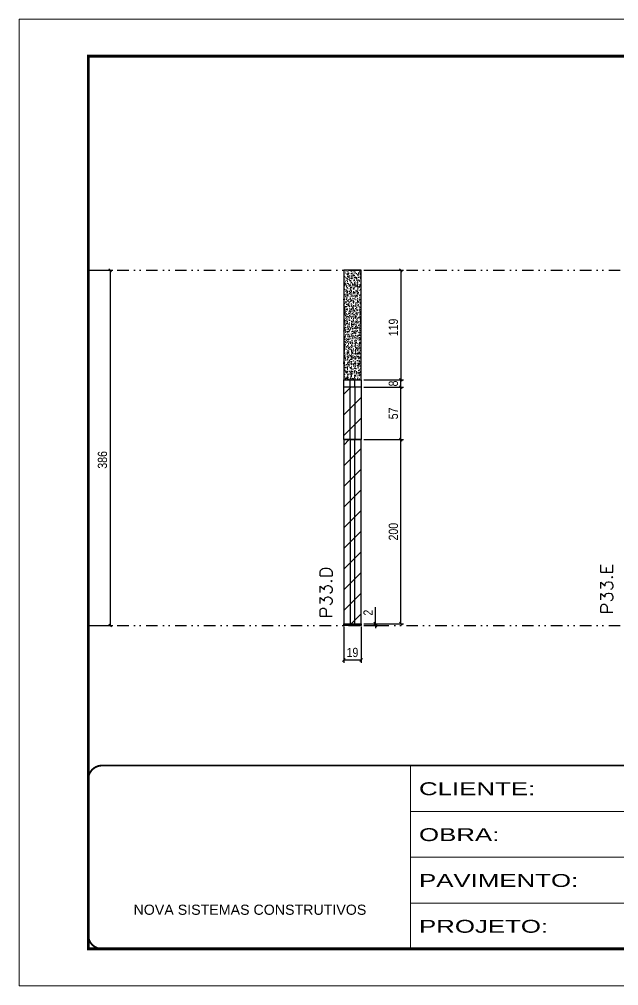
# Model space of a CAD drawing. Extents: x 28748 to 35002, y 14885 to 43501.
# Drawn here: x 28748 to 29400, y 26371 to 27421 of the extents above; entities that cross this region are included whole.
import ezdxf

# ---------------------------------------------------------------- set-up
doc = ezdxf.new("R2010")
doc.units = 0
for name, pattern in [('CONTINUO', [0]), ('DASHED', [0.75, 0.5, -0.25]), ('DIVIDE2', [0.625, 0.25, -0.125, 0, -0.125, 0, -0.125])]:
    doc.linetypes.add(name, pattern=pattern)
for name, color, linetype in [('COTA', 241, 'Continuous'), ('Nível', 160, 'Continuous'), ('Painéis', 200, 'Continuous'), ('SARR_2.2x7', 40, 'Continuous')]:
    doc.layers.add(name, color=color, linetype=linetype)
for name, color, linetype, lineweight in [('Folhas', 255, 'Continuous', 9), ('Hachura', 251, 'Continuous', 9), ('SARRAFO DE PRESSAO', 251, 'DASHED', 9), ('Texto Seção', 7, 'Continuous', 15)]:
    doc.layers.add(name, color=color, linetype=linetype, lineweight=lineweight)
doc.styles.add('ARIAL', font='arial.ttf')
doc.styles.add('COTA TECNICA', font='techl___.ttf', dxfattribs={"height": 10})
doc.styles.add('COTA TECNICA-50', font='techl___.ttf', dxfattribs={"height": 10})
doc.styles.add('REGUA-120', font='ROMANS.shx', dxfattribs={"height": 15})
doc.styles.add('Tecnologia', font='')
doc.styles.get('Tecnologia').set_extended_font_data('Forgotten Futurist')
doc.dimstyles.new('COTA PAINEL-50', dxfattribs={"dimtxt": 10, "dimasz": 3, "dimexe": 3, "dimexo": 3, "dimgap": 3, "dimtad": 1, "dimdec": 1, "dimzin": 12, "dimdsep": 46, "dimtxsty": 'COTA TECNICA-50', "dimblk1": 'OBLIQUE', "dimblk2": 'OBLIQUE', "dimsah": 1, "dimcen": 0.9, "dimclrd": 4, "dimclre": 4, "dimclrt": 240, "dimadec": 1, "dimazin": 3, "dimtfac": 1, "dimtdec": 1, "dimtmove": 0, "dimatfit": 3, "dimfxl": 1, "dimtolj": 1, "dimtzin": 12, "dimarcsym": 0})
doc.dimstyles.new('PAINEL', dxfattribs={"dimtxt": 10, "dimasz": 3, "dimexe": 3, "dimexo": 3, "dimgap": 3, "dimtad": 1, "dimdec": 1, "dimzin": 12, "dimdsep": 46, "dimtxsty": 'COTA TECNICA', "dimblk1": 'OBLIQUE', "dimblk2": 'OBLIQUE', "dimsah": 1, "dimcen": 0.9, "dimclrd": 4, "dimclre": 4, "dimclrt": 240, "dimadec": 1, "dimazin": 3, "dimtfac": 1, "dimtdec": 1, "dimtmove": 0, "dimatfit": 3, "dimfxl": 1, "dimtolj": 1, "dimtzin": 12, "dimarcsym": 0})

# ---------------------------------------------------------------- blocks, each defined once
blk = doc.blocks.new('9999999999')
at = {"color": 30, "linetype": 'CONTINUO'}
for p, q in [((98564.6, 34230.2), (98564.6, 34429.4)), ((98564.6, 34379.6), (99584, 34379.6)), ((98564.6, 34329.8), (99488, 34329.8)), ((98564.6, 34280), (99488, 34280))]:
    blk.add_line(p, q, dxfattribs=at)
at = {"color": 30, "linetype": 'CONTINUO', "const_width": 2}
blk.add_lwpolyline([(99584, 34230.2), (99584, 34414.4, 0.414214), (99569, 34429.4), (98229, 34429.4, 0.414214), (98214, 34414.4), (98214, 34245.2, 0.414214), (98229, 34230.2), (99584, 34230.2)], format="xyb", dxfattribs=at)
at = {"layer": 'Folhas'}
blk.add_lwpolyline([(98139, 34190.2), (99624, 34190.2), (99624, 35240.2), (98139, 35240.2)], close=True, dxfattribs=at)
at = {"layer": 'Folhas', "color": 30, "const_width": 3}
blk.add_lwpolyline([(98214, 34230.2), (99584, 34230.2), (99584, 35200.2), (98214, 35200.2)], close=True, dxfattribs=at)
at = {"color": 7, "linetype": 'Continuous', "ltscale": 5, "style": 'ARIAL'}
blk.add_text('NOVA SISTEMAS CONSTRUTIVOS', height=11.059, dxfattribs=at).set_placement((98263.2, 34267.2))
at = {"layer": 'Folhas', "color": 7, "style": 'Tecnologia', "width": 1.5}
for s, p in [('CLIENTE:', (98573.7, 34397.2)), ('OBRA:', (98573.7, 34347.3)), ('PAVIMENTO:', (98573.7, 34297.5)), ('PROJETO:', (98573.7, 34247.7))]:
    blk.add_text(s, height=14, dxfattribs=at).set_placement(p)
blk = doc.blocks.new('_Oblique')
at = {"color": 0, "linetype": 'ByBlock', "lineweight": -2}
blk.add_line((-0.5, -0.5), (0.5, 0.5), dxfattribs=at)
blk = doc.blocks.new('*D1057')
at = {"layer": 'COTA', "color": 4, "linetype": 'ByBlock', "lineweight": -2, "transparency": 16777216}
for p, q in [((28826.3, 27148), (28850.1, 27148)), ((28847.1, 27148), (28847.1, 26762)), ((28826.3, 26762), (28850.1, 26762))]:
    blk.add_line(p, q, dxfattribs=at)
at = {"layer": 'Defpoints', "color": 0, "linetype": 'ByBlock', "transparency": 16777216}
for p in [(28823.3, 27148), (28823.3, 26762), (28847.1, 26762)]:
    blk.add_point(p, dxfattribs=at)
at = {"layer": 'COTA', "color": 4, "linetype": 'ByBlock', "lineweight": -2, "transparency": 16777216, "xscale": 3, "yscale": 3, "zscale": 3}
for p, rotation in [((28847.1, 27148), 90), ((28847.1, 26762), 270)]:
    blk.add_blockref('_Oblique', p, dxfattribs=dict(at, rotation=rotation))
at = {"layer": 'COTA', "color": 240, "linetype": 'ByBlock', "transparency": 16777216, "insert": (28838.8, 26942), "char_height": 10, "attachment_point": 5, "rotation": 90, "style": 'COTA TECNICA'}
blk.add_mtext('\\A1;386', dxfattribs=at)
blk = doc.blocks.new('*D1191')
at = {"layer": 'COTA', "color": 4, "lineweight": -2, "transparency": 16777216}
for p, q in [((29101.2, 26761), (29101.2, 26721.6)), ((29120.2, 26761), (29120.2, 26721.6)), ((29101.2, 26724.6), (29120.2, 26724.6))]:
    blk.add_line(p, q, dxfattribs=at)
at = {"layer": 'Defpoints', "color": 0, "transparency": 16777216}
for p in [(29101.2, 26764), (29120.2, 26764), (29120.2, 26724.6)]:
    blk.add_point(p, dxfattribs=at)
at = {"layer": 'COTA', "color": 4, "lineweight": -2, "transparency": 16777216, "xscale": 3, "yscale": 3, "zscale": 3, "rotation": 180}
blk.add_blockref('_Oblique', (29101.2, 26724.6), dxfattribs=at)
at = {"layer": 'COTA', "color": 4, "lineweight": -2, "transparency": 16777216, "xscale": 3, "yscale": 3, "zscale": 3}
blk.add_blockref('_Oblique', (29120.2, 26724.6), dxfattribs=at)
at = {"layer": 'COTA', "color": 240, "transparency": 16777216, "insert": (29110.7, 26732.7), "char_height": 10, "attachment_point": 5, "style": 'COTA TECNICA'}
blk.add_mtext('\\A1;19', dxfattribs=at)
blk = doc.blocks.new('*D1192')
at = {"layer": 'COTA', "color": 4, "lineweight": -2, "transparency": 16777216}
for p, q in [((29135.6, 26764), (29135.6, 26782.1)), ((29123.2, 26764), (29138.6, 26764)), ((29123.2, 26762), (29138.6, 26762)), ((29135.6, 26762), (29135.6, 26764)), ((29135.6, 26762), (29135.6, 26759))]:
    blk.add_line(p, q, dxfattribs=at)
at = {"layer": 'Defpoints', "color": 0, "transparency": 16777216}
for p in [(29120.2, 26764), (29120.2, 26762), (29135.6, 26764)]:
    blk.add_point(p, dxfattribs=at)
at = {"layer": 'COTA', "color": 4, "lineweight": -2, "transparency": 16777216, "xscale": 3, "yscale": 3, "zscale": 3}
for p, rotation in [((29135.6, 26764), 270), ((29135.6, 26762), 90)]:
    blk.add_blockref('_Oblique', p, dxfattribs=dict(at, rotation=rotation))
at = {"layer": 'COTA', "color": 240, "transparency": 16777216, "insert": (29127.6, 26776), "char_height": 10, "attachment_point": 5, "rotation": 90, "style": 'COTA TECNICA-50'}
blk.add_mtext('\\A1;2', dxfattribs=at)
blk = doc.blocks.new('*D1943')
at = {"layer": 'COTA', "color": 4, "linetype": 'ByBlock', "lineweight": -2, "transparency": 16777216}
for p, q in [((29123.2, 27148), (29166.3, 27148)), ((29163.3, 27148), (29163.3, 27029)), ((29123.2, 27029), (29166.3, 27029))]:
    blk.add_line(p, q, dxfattribs=at)
at = {"layer": 'Defpoints', "color": 0, "linetype": 'ByBlock', "transparency": 16777216}
for p in [(29120.2, 27148), (29120.2, 27029), (29163.3, 27029)]:
    blk.add_point(p, dxfattribs=at)
at = {"layer": 'COTA', "color": 4, "linetype": 'ByBlock', "lineweight": -2, "transparency": 16777216, "xscale": 3, "yscale": 3, "zscale": 3}
for p, rotation in [((29163.3, 27148), 90), ((29163.3, 27029), 270)]:
    blk.add_blockref('_Oblique', p, dxfattribs=dict(at, rotation=rotation))
at = {"layer": 'COTA', "color": 240, "linetype": 'ByBlock', "transparency": 16777216, "insert": (29155.2, 27085.9), "char_height": 10, "attachment_point": 5, "rotation": 90, "style": 'COTA TECNICA'}
blk.add_mtext('\\A1;119', dxfattribs=at)
blk = doc.blocks.new('*D1944')
at = {"layer": 'COTA', "color": 4, "linetype": 'ByBlock', "lineweight": -2, "transparency": 16777216}
for p, q in [((29123.2, 26964), (29166.3, 26964)), ((29163.3, 26764), (29163.3, 26964)), ((29123.2, 26764), (29166.3, 26764))]:
    blk.add_line(p, q, dxfattribs=at)
at = {"layer": 'Defpoints', "color": 0, "linetype": 'ByBlock', "transparency": 16777216}
for p in [(29120.2, 26964), (29163.3, 26964), (29120.2, 26764)]:
    blk.add_point(p, dxfattribs=at)
at = {"layer": 'COTA', "color": 4, "linetype": 'ByBlock', "lineweight": -2, "transparency": 16777216, "xscale": 3, "yscale": 3, "zscale": 3}
for p, rotation in [((29163.3, 26964), 90), ((29163.3, 26764), 270)]:
    blk.add_blockref('_Oblique', p, dxfattribs=dict(at, rotation=rotation))
at = {"layer": 'COTA', "color": 240, "linetype": 'ByBlock', "transparency": 16777216, "insert": (29155.2, 26864), "char_height": 10, "attachment_point": 5, "rotation": 90, "style": 'COTA TECNICA'}
blk.add_mtext('\\A1;200', dxfattribs=at)
blk = doc.blocks.new('*D2320')
at = {"layer": 'COTA', "color": 4, "lineweight": -2, "transparency": 16777216}
for p, q in [((29123.2, 27021), (29166.3, 27021)), ((29163.3, 26964), (29163.3, 27021)), ((29123.2, 26964), (29166.3, 26964))]:
    blk.add_line(p, q, dxfattribs=at)
at = {"layer": 'Defpoints', "color": 0, "transparency": 16777216}
for p in [(29120.2, 27021), (29163.3, 27021), (29120.2, 26964)]:
    blk.add_point(p, dxfattribs=at)
at = {"layer": 'COTA', "color": 4, "lineweight": -2, "transparency": 16777216, "xscale": 3, "yscale": 3, "zscale": 3}
for p, rotation in [((29163.3, 27021), 90), ((29163.3, 26964), 270)]:
    blk.add_blockref('_Oblique', p, dxfattribs=dict(at, rotation=rotation))
at = {"layer": 'COTA', "color": 240, "transparency": 16777216, "insert": (29155.2, 26992.5), "char_height": 10, "attachment_point": 5, "rotation": 90, "style": 'COTA TECNICA'}
blk.add_mtext('\\A1;57', dxfattribs=at)
blk = doc.blocks.new('*D2636')
at = {"layer": 'COTA', "color": 4, "lineweight": -2, "transparency": 16777216}
for p, q in [((29123.2, 27029), (29166.3, 27029)), ((29163.3, 27021), (29163.3, 27029)), ((29123.2, 27021), (29166.3, 27021))]:
    blk.add_line(p, q, dxfattribs=at)
at = {"layer": 'Defpoints', "color": 0, "transparency": 16777216}
for p in [(29120.2, 27029), (29163.3, 27029), (29120.2, 27021)]:
    blk.add_point(p, dxfattribs=at)
at = {"layer": 'COTA', "color": 4, "lineweight": -2, "transparency": 16777216, "xscale": 3, "yscale": 3, "zscale": 3}
for p, rotation in [((29163.3, 27029), 90), ((29163.3, 27021), 270)]:
    blk.add_blockref('_Oblique', p, dxfattribs=dict(at, rotation=rotation))
at = {"layer": 'COTA', "color": 240, "transparency": 16777216, "insert": (29155.2, 27025), "char_height": 10, "attachment_point": 5, "rotation": 90, "style": 'COTA TECNICA'}
blk.add_mtext('\\A1;8', dxfattribs=at)

msp = doc.modelspace()

# ---------------------------------------------------------------- hatches: boundary and pattern name
at = {"layer": 'COTA', "linetype": 'ByBlock'}
h = msp.add_hatch(dxfattribs=at)
h.set_pattern_fill('AR-CONC', color=256, scale=0.03)
h.set_pattern_definition([(50, (-102790.4367, -6723.937), (5.46554007, -0.47817257), [0.5715, -6.2865]), (355, (-102790.4367, -6723.937), (-1.05730264, 5.73170536), [0.4572, -5.02921753]), (100.4514447, (-102789.981, -6723.977), (4.40823741, 5.25353256), [0.48570026, -5.34270734]), (46.1842, (-102790.437, -6722.413), (8.13237123, -1.26126984), [0.85725, -9.42975]), (96.6355576, (-102789.759, -6722.518), (7.122124, 7.42278374), [0.7285507, -8.01406824]), (351.184151, (-102790.437, -6722.413), (7.122124, 7.42278374), [0.685799, -7.54379196]), (21, (-102789.6747, -6722.794), (4.54843174, -3.06795595), [0.5715, -6.2865]), (326, (-102789.6747, -6722.794), (1.85406085, 5.52563898), [0.4572, -5.0292]), (71.451445, (-102789.2956, -6723.05), (6.40249258, 2.45768307), [0.48570026, -5.34269813]), (37.5, (-102790.4367, -6723.9372), (0.092658098, 2.536651166), [0, -4.96824, 0, -5.1054, 0, -5.04825]), (7.5, (-102790.4367, -6723.9372), (2.004589875, 3.005417245), [0, -2.91084, 0, -4.85394, 0, -1.92405]), (327.5, (-102792.136, -6723.9372), (4.067717855, -0.17186232), [0, -1.905, 0, -5.9436, 0, -7.8867]), (317.5, (-102792.898, -6723.9372), (4.44387544, 0.76279473), [0, -2.4765, 0, -3.94716, 0, -5.6007])])
h.paths.add_polyline_path([(29120.22, 27147.98), (29101.22, 27147.98), (29101.22, 27028.98), (29120.22, 27028.98)])
at = {"layer": 'Hachura'}
h = msp.add_hatch(dxfattribs=at)
h.set_pattern_fill('ANSI31', color=256, scale=5)
h.paths.add_polyline_path([(29120.22, 27020.98), (29101.22, 27020.98), (29101.22, 26963.98), (29120.22, 26963.98)])
at = {"layer": 'Hachura', "linetype": 'ByBlock'}
h = msp.add_hatch(dxfattribs=at)
h.set_pattern_fill('ANSI31', color=256, scale=5)
h.set_pattern_definition([(45, (22602.309, 35568.31), (-11.22532, 11.22532), [])])
h.paths.add_polyline_path([(29120.22, 26963.98), (29101.22, 26963.98), (29101.22, 26763.98), (29120.22, 26763.98)])

# ---------------------------------------------------------------- linework, layer by layer
at = {"layer": 'COTA', "linetype": 'ByBlock'}
msp.add_lwpolyline([(29101.22, 27028.98), (29120.22, 27028.98), (29120.22, 27147.98), (29101.22, 27147.98)], close=True, dxfattribs=at)
at = {"layer": 'Nível', "color": 4, "linetype": 'DIVIDE2', "ltscale": 50}
for p, q in [((28823.34, 27147.98), (30193.34, 27147.98)), ((28823.34, 26761.98), (30193.34, 26761.98))]:
    msp.add_line(p, q, dxfattribs=at)
at = {"layer": 'Painéis'}
for p, q in [((29101.22, 27028.98), (29120.22, 27028.98)), ((29101.22, 26963.98), (29101.22, 27020.98)), ((29120.22, 27020.98), (29120.22, 26963.98)), ((29101.22, 26963.98), (29120.22, 26963.98)), ((29120.22, 26963.98), (29101.22, 26963.98)), ((29101.22, 26963.98), (29120.22, 26963.98)), ((29120.22, 26963.98), (29101.22, 26963.98)), ((29120.22, 26963.98), (29101.22, 26963.98)), ((29101.22, 26950.98), (29101.22, 26763.98)), ((29120.22, 26763.98), (29120.22, 26950.98)), ((29101.22, 26763.98), (29120.22, 26763.98))]:
    msp.add_line(p, q, dxfattribs=at)
at = {"layer": 'Painéis', "linetype": 'ByBlock'}
for p, q in [((29120.22, 26963.98), (29101.22, 26963.98)), ((29101.22, 26963.98), (29101.22, 26950.98)), ((29120.22, 26950.98), (29120.22, 26963.98))]:
    msp.add_line(p, q, dxfattribs=at)
at = {"layer": 'Painéis'}
for points in [[(29101.22, 27028.98), (29120.22, 27028.98), (29120.22, 27020.98), (29101.22, 27020.98)], [(29101.22, 26763.98), (29120.22, 26763.98), (29120.22, 26761.98), (29101.22, 26761.98)]]:
    msp.add_lwpolyline(points, close=True, dxfattribs=at)
at = {"layer": 'SARR_2.2x7'}
for p, q in [((29108.22, 27020.98), (29108.22, 27028.98)), ((29113.22, 27020.98), (29113.22, 27028.98)), ((29108.22, 26963.98), (29108.22, 27020.98)), ((29113.22, 27020.98), (29113.22, 26963.98)), ((29108.22, 26963.98), (29108.22, 26763.98)), ((29113.22, 26763.98), (29113.22, 26963.98))]:
    msp.add_line(p, q, dxfattribs=at)

# ---------------------------------------------------------------- block references
at = {"layer": 'SARRAFO DE PRESSAO', "color": 6, "linetype": 'ByBlock'}
msp.add_blockref('9999999999', (-69390.64, -7819.51), dxfattribs=at)

# ---------------------------------------------------------------- texts
at = {"layer": 'Texto Seção', "style": 'REGUA-120', "width": 1.1}
for s, p in [('P33.E', (29393.75, 26774.04)), ('P33.D', (29088.45, 26769.87))]:
    msp.add_text(s, height=13, rotation=90, dxfattribs=at).set_placement(p)

# ---------------------------------------------------------------- dimensions: what is measured, and where the dimension line sits
at = {"layer": 'COTA', "linetype": 'ByBlock'}
for base, p1, p2, picture, middle in [((28847.06, 26761.98), (28823.34, 27147.98), (28823.34, 26761.98), '*D1057', (28847.06, 26941.98)), ((29163.3, 27028.98), (29120.22, 27147.98), (29120.22, 27028.98), '*D1943', (29163.3, 27085.86))]:
    dim = msp.add_linear_dim(base=base, p1=p1, p2=p2, angle=90, dimstyle='PAINEL', dxfattribs=at)
    dim.commit()
    dim.dimension.update_dxf_attribs({"geometry": picture, "text_midpoint": middle, "dimtype": 160})
at = {"layer": 'COTA'}
for base, p1, p2, dimstyle, picture, middle in [((29163.3, 27028.98), (29120.22, 27020.98), (29120.22, 27028.98), 'PAINEL', '*D2636', (29163.3, 27024.98)), ((29135.58, 26763.98), (29120.22, 26761.98), (29120.22, 26763.98), 'COTA PAINEL-50', '*D1192', (29135.58, 26776.03))]:
    dim = msp.add_linear_dim(base=base, p1=p1, p2=p2, angle=90, dimstyle=dimstyle, dxfattribs=at)
    dim.commit()
    dim.dimension.update_dxf_attribs({"geometry": picture, "text_midpoint": middle, "dimtype": 160})
dim = msp.add_linear_dim(base=(29163.3, 27020.98), p1=(29120.22, 26963.98), p2=(29120.22, 27020.98), angle=90, dimstyle='PAINEL', dxfattribs=at)
dim.commit()
dim.dimension.update_dxf_attribs({"geometry": '*D2320', "text_midpoint": (29155.19, 26992.48)})
at = {"layer": 'COTA', "linetype": 'ByBlock'}
dim = msp.add_linear_dim(base=(29163.3, 26963.98), p1=(29120.22, 26763.98), p2=(29120.22, 26963.98), angle=90, dimstyle='PAINEL', dxfattribs=at)
dim.commit()
dim.dimension.update_dxf_attribs({"geometry": '*D1944', "text_midpoint": (29155.2, 26863.98)})
at = {"layer": 'COTA'}
dim = msp.add_linear_dim(base=(29120.22, 26724.63), p1=(29101.22, 26763.98), p2=(29120.22, 26763.98), dimstyle='PAINEL', override={"dimarcsym": 2}, dxfattribs=at)
dim.commit()
dim.dimension.update_dxf_attribs({"geometry": '*D1191', "text_midpoint": (29110.72, 26732.72)})

doc.saveas('drawing.dxf')
